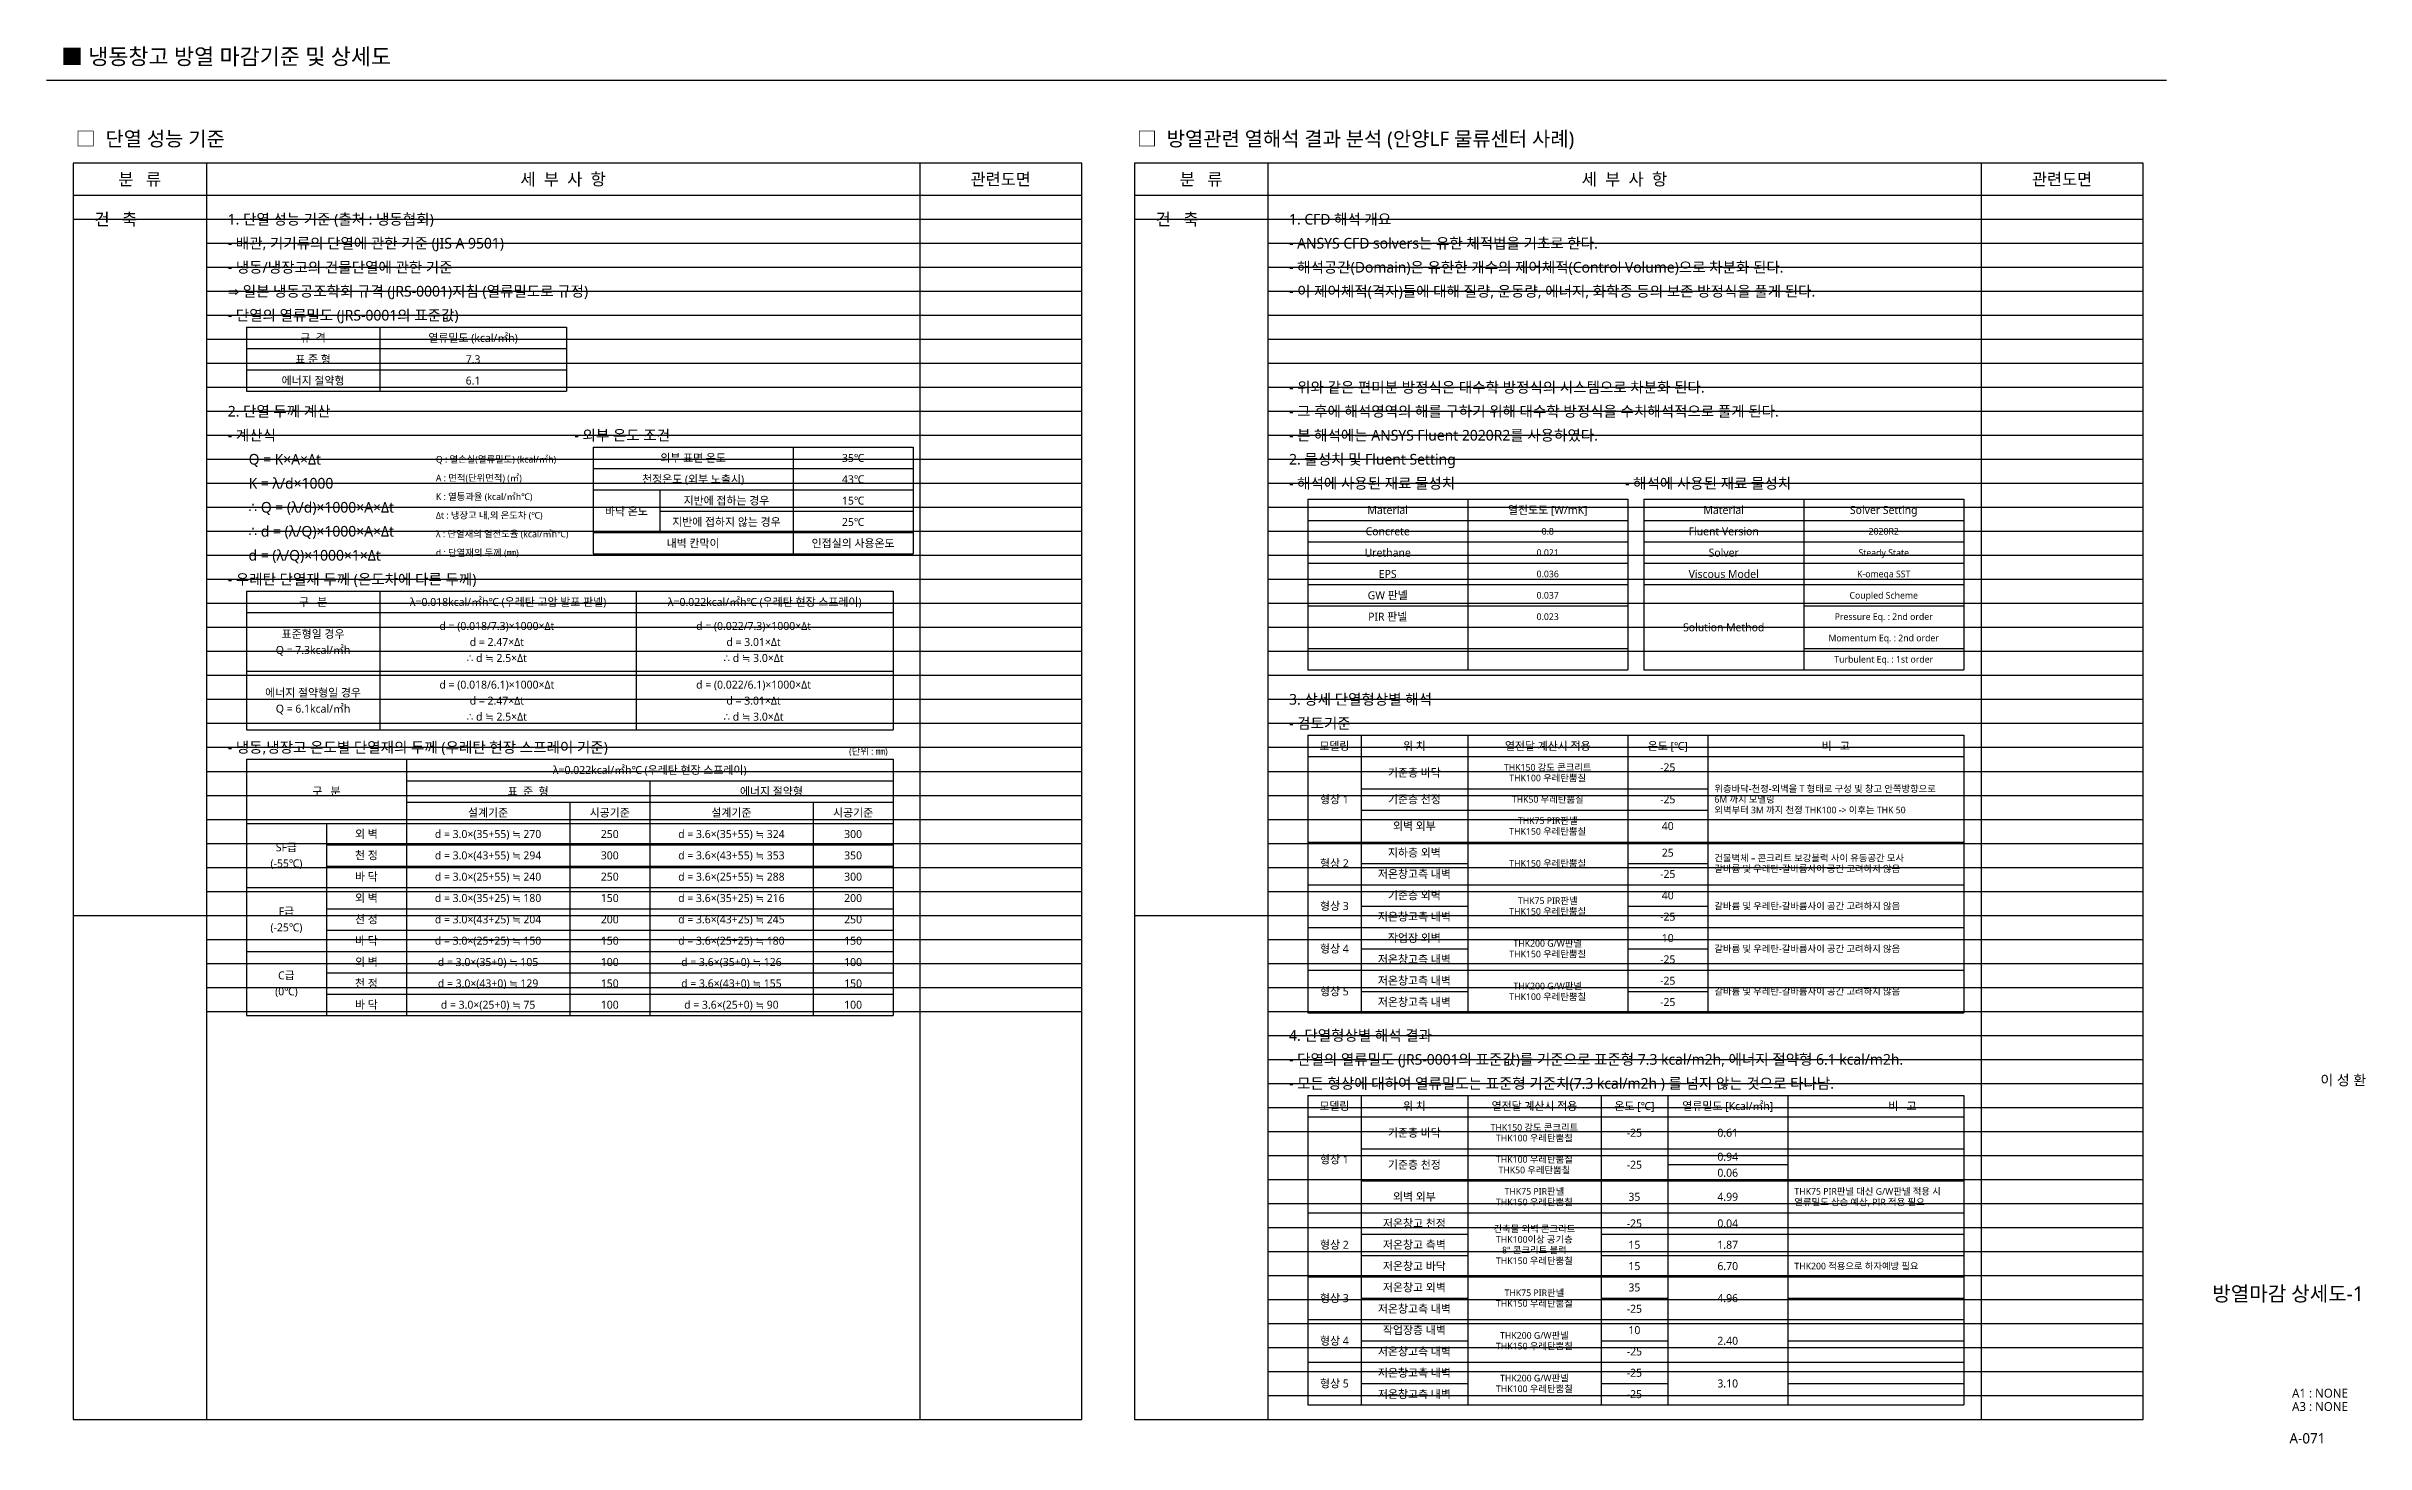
# Model space of a CAD drawing. Header units: millimetres. Extents: x 1008970 to 1091919, y 939088 to 948574.
# Drawn here: x 1008970 to 1024719, y 939088 to 948574 of the extents above; entities that cross this region are included whole.
import ezdxf
from ezdxf.enums import TextEntityAlignment as Align

# ---------------------------------------------------------------- set-up
doc = ezdxf.new("R2010")
doc.units = ezdxf.units.MM
doc.header["$LTSCALE"] = 5
doc.header["$MEASUREMENT"] = 0
doc.layers.get('0').update_dxf_attribs({"linetype": 'CONTINUOUS'})
doc.layers.get('Defpoints').update_dxf_attribs({"color": 153, "linetype": 'CONTINUOUS'})
doc.layers.add('5TXT', color=7, linetype='CONTINUOUS')
doc.layers.add('A-BORD-TEXT', color=3, linetype='CONTINUOUS', lineweight=25)
doc.styles.add('맑은고딕', font='malgun.ttf')
doc.styles.add('한글', font='malgun.ttf')

msp = doc.modelspace()

# ---------------------------------------------------------------- linework, layer by layer
msp.add_line((1023367.213, 948342.513), (1008970.333, 948342.513))
at = {"layer": '5TXT'}
for p, q in [((1010056.89, 947781.125), (1010056.89, 939251.651)), ((1014901.124, 947781.125), (1014901.124, 939251.651)), ((1017263.781, 947781.125), (1017263.781, 939251.651)), ((1022108.014, 947781.125), (1022108.014, 939251.651)), ((1009151.426, 947563.813), (1016000.842, 947563.813)), ((1016358.317, 947563.813), (1023207.732, 947563.813)), ((1010328.53, 946667.404), (1012501.647, 946667.404)), ((1010328.53, 946667.404), (1010328.53, 946232.781)), ((1011233.996, 946667.404), (1011233.996, 946232.781)), ((1012501.647, 946667.404), (1012501.647, 946232.781)), ((1010328.53, 946522.529), (1012501.647, 946522.529)), ((1010328.53, 946377.655), (1012501.647, 946377.655)), ((1010328.53, 946232.781), (1012501.647, 946232.781)), ((1012682.733, 945852.486), (1014855.85, 945852.486)), ((1012682.733, 945852.486), (1012682.733, 945128.115)), ((1014040.931, 945852.486), (1014040.931, 945128.115)), ((1014855.85, 945852.486), (1014855.85, 945128.115)), ((1012682.733, 945707.611), (1014855.85, 945707.611)), ((1012682.733, 945562.737), (1014855.85, 945562.737)), ((1013135.466, 945562.737), (1013135.466, 945272.989)), ((1013135.466, 945417.863), (1014855.85, 945417.863)), ((1017535.42, 945499.353), (1019708.538, 945499.353)), ((1017535.42, 945499.353), (1017535.42, 944340.36)), ((1018621.979, 945499.353), (1018621.979, 944340.36)), ((1019708.538, 945499.353), (1019708.538, 944340.36)), ((1019817.035, 945499.353), (1021990.153, 945499.353)), ((1019817.035, 945499.353), (1019817.035, 944340.36)), ((1020903.594, 945499.353), (1020903.594, 944340.36)), ((1021990.153, 945499.353), (1021990.153, 944340.36)), ((1012682.733, 945272.989), (1014855.85, 945272.989)), ((1017535.42, 945354.479), (1019708.538, 945354.479)), ((1019817.035, 945354.479), (1021990.153, 945354.479)), ((1012682.733, 945128.115), (1014855.85, 945128.115)), ((1017535.42, 945209.604), (1019708.538, 945209.604)), ((1019817.035, 945209.604), (1021990.153, 945209.604)), ((1017535.42, 945064.73), (1019708.538, 945064.73)), ((1019817.035, 945064.73), (1021990.153, 945064.73)), ((1010328.53, 944874.584), (1014720.031, 944874.584)), ((1010328.53, 944874.584), (1010328.53, 943932.902)), ((1011233.996, 944874.584), (1011233.996, 943932.902)), ((1012977.013, 943932.902), (1012977.013, 944874.584)), ((1014720.031, 944874.584), (1014720.031, 943932.902)), ((1017535.42, 944919.856), (1019708.538, 944919.856)), ((1019817.035, 944919.856), (1021990.153, 944919.856)), ((1010328.53, 944729.71), (1014720.031, 944729.71)), ((1017535.42, 944774.982), (1019708.538, 944774.982)), ((1017535.42, 944630.108), (1019708.538, 944630.108)), ((1020903.594, 944774.982), (1021990.153, 944774.982)), ((1020903.594, 944630.108), (1021990.153, 944630.108)), ((1017535.42, 944485.234), (1019708.538, 944485.234)), ((1020903.594, 944485.234), (1021990.153, 944485.234)), ((1010328.53, 944331.306), (1014720.031, 944331.306)), ((1017535.42, 944340.36), (1019708.538, 944340.36)), ((1019817.035, 944340.36), (1021990.153, 944340.36)), ((1010328.53, 943932.902), (1014720.031, 943932.902)), ((1017535.42, 943896.683), (1021990.153, 943896.683)), ((1017535.42, 943896.683), (1017535.42, 942013.319)), ((1017897.607, 943896.683), (1017897.607, 942013.319)), ((1018621.979, 943896.683), (1018621.979, 942013.319)), ((1019708.538, 943896.683), (1019708.538, 942013.319)), ((1020251.817, 943896.683), (1020251.817, 942013.319)), ((1021990.153, 943896.683), (1021990.153, 942013.319)), ((1010328.53, 943733.699), (1014720.031, 943733.699)), ((1010328.53, 943733.699), (1010328.53, 941995.207)), ((1011415.089, 943733.699), (1011415.089, 941995.207)), ((1014720.031, 943733.699), (1014720.031, 941995.207)), ((1017535.42, 943751.809), (1021990.153, 943751.809)), ((1011415.089, 943588.825), (1014720.031, 943588.825)), ((1013067.56, 943588.825), (1013067.56, 941995.207)), ((1017897.607, 943534.497), (1020251.817, 943534.497)), ((1011415.089, 943443.951), (1014720.031, 943443.951)), ((1012524.28, 943443.951), (1012524.28, 941995.207)), ((1014176.751, 943443.951), (1014176.751, 941995.207)), ((1017897.607, 943389.623), (1020251.817, 943389.623)), ((1010328.53, 943299.076), (1014720.031, 943299.076)), ((1010871.809, 943299.076), (1010871.809, 941995.207)), ((1010871.809, 943154.202), (1014720.031, 943154.202)), ((1017535.42, 943172.312), (1021990.153, 943172.312)), ((1010871.809, 943009.328), (1014720.031, 943009.328)), ((1017897.607, 943027.437), (1018621.979, 943027.437)), ((1019708.538, 943027.437), (1020251.817, 943027.437)), ((1010328.53, 942864.453), (1014720.031, 942864.453)), ((1017535.42, 942882.563), (1021990.153, 942882.563)), ((1017897.607, 942737.689), (1018621.979, 942737.689)), ((1019708.538, 942737.689), (1020251.817, 942737.689)), ((1010871.809, 942719.579), (1014720.031, 942719.579)), ((1010871.809, 942574.705), (1014720.031, 942574.705)), ((1017535.42, 942592.815), (1021990.153, 942592.815)), ((1010328.53, 942429.83), (1014720.031, 942429.83)), ((1017897.607, 942447.941), (1018621.979, 942447.941)), ((1019708.538, 942447.941), (1020251.817, 942447.941)), ((1010871.809, 942284.956), (1014720.031, 942284.956)), ((1017535.42, 942303.067), (1021990.153, 942303.067)), ((1010871.809, 942140.082), (1014720.031, 942140.082)), ((1017897.607, 942158.193), (1018621.979, 942158.193)), ((1019708.538, 942158.193), (1020251.817, 942158.193)), ((1010328.53, 941995.207), (1014720.031, 941995.207)), ((1017535.42, 942013.319), (1021990.153, 942013.319)), ((1017535.42, 941451.93), (1021990.153, 941451.93)), ((1017535.42, 941451.93), (1017535.42, 939351.255)), ((1017897.607, 941451.93), (1017897.607, 939351.255)), ((1018621.979, 941451.93), (1018621.979, 939351.255)), ((1019527.445, 941451.93), (1019527.445, 939351.255)), ((1019980.178, 941451.93), (1019980.178, 939351.255)), ((1020795.097, 941451.93), (1020795.097, 939351.255)), ((1021990.153, 941451.93), (1021990.153, 939351.255)), ((1017535.42, 941307.055), (1021990.153, 941307.055)), ((1017897.607, 941089.743), (1021990.153, 941089.743)), ((1017897.607, 940872.432), (1021990.153, 940872.432)), ((1020795.097, 940981.087), (1019980.178, 940981.087)), ((1017535.42, 940655.121), (1021990.153, 940655.121)), ((1017897.607, 940510.247), (1018621.979, 940510.247)), ((1019527.445, 940510.247), (1021990.153, 940510.247)), ((1017535.42, 940220.499), (1021990.153, 940220.499)), ((1017897.607, 940365.373), (1018621.979, 940365.373)), ((1019527.445, 940365.373), (1021990.153, 940365.373)), ((1017897.607, 940075.625), (1018621.979, 940075.625)), ((1019527.445, 940075.625), (1019980.178, 940075.625)), ((1020795.097, 940075.625), (1021990.153, 940075.625)), ((1017535.42, 939930.751), (1021990.153, 939930.751)), ((1017897.607, 939785.877), (1018621.979, 939785.877)), ((1019527.445, 939785.877), (1019980.178, 939785.877)), ((1020795.097, 939785.877), (1021990.153, 939785.877)), ((1017535.42, 939641.003), (1021990.153, 939641.003)), ((1017897.607, 939496.129), (1018621.979, 939496.129)), ((1019527.445, 939496.129), (1019980.178, 939496.129)), ((1020795.097, 939496.129), (1021990.153, 939496.129)), ((1017535.42, 939351.255), (1021990.153, 939351.255))]:
    msp.add_line(p, q, dxfattribs=at)
for points in [[(1009151.426, 939251.651), (1016000.842, 939251.651), (1016000.842, 947781.125), (1009151.426, 947781.125)], [(1016358.317, 939251.651), (1023207.732, 939251.651), (1023207.732, 947781.125), (1016358.317, 947781.125)]]:
    msp.add_lwpolyline(points, close=True, dxfattribs=at)
at = {"layer": 'Defpoints', "color": 139}
for p, q in [((1009151.426, 947400.83), (1016000.842, 947400.83)), ((1016358.317, 947400.83), (1023207.732, 947400.83)), ((1010056.89, 947237.846), (1016000.842, 947237.846)), ((1017263.781, 947237.846), (1023207.732, 947237.846)), ((1010056.89, 947074.862), (1016000.842, 947074.862)), ((1017263.781, 947074.862), (1023207.732, 947074.862)), ((1010056.89, 946911.879), (1016000.842, 946911.879)), ((1017263.781, 946911.879), (1023207.732, 946911.879)), ((1010056.89, 946748.895), (1016000.842, 946748.895)), ((1017263.781, 946748.895), (1023207.732, 946748.895)), ((1010056.89, 946585.912), (1016000.842, 946585.912)), ((1017263.781, 946585.912), (1023207.732, 946585.912)), ((1010056.89, 946422.928), (1016000.842, 946422.928)), ((1017263.781, 946422.928), (1023207.732, 946422.928)), ((1010056.89, 946259.945), (1016000.842, 946259.945)), ((1017263.781, 946259.945), (1023207.732, 946259.945)), ((1010056.89, 946096.961), (1016000.842, 946096.961)), ((1017263.781, 946096.961), (1023207.732, 946096.961)), ((1010056.89, 945933.977), (1016000.842, 945933.977)), ((1017263.781, 945933.977), (1023207.732, 945933.977)), ((1010056.89, 945770.994), (1016000.842, 945770.994)), ((1017263.781, 945770.994), (1023207.732, 945770.994)), ((1010056.89, 945608.01), (1016000.842, 945608.01)), ((1017263.781, 945608.01), (1023207.732, 945608.01)), ((1010056.89, 945445.027), (1016000.842, 945445.027)), ((1017263.781, 945445.027), (1023207.732, 945445.027)), ((1010056.89, 945282.043), (1016000.842, 945282.043)), ((1017263.781, 945282.043), (1023207.732, 945282.043)), ((1010056.89, 945119.06), (1016000.842, 945119.06)), ((1017263.781, 945119.06), (1023207.732, 945119.06)), ((1010056.89, 944956.076), (1016000.842, 944956.076)), ((1017263.781, 944956.076), (1023207.732, 944956.076)), ((1010056.89, 944793.093), (1016000.842, 944793.093)), ((1017263.781, 944793.093), (1023207.732, 944793.093)), ((1010056.89, 944630.109), (1016000.842, 944630.109)), ((1017263.781, 944630.109), (1023207.732, 944630.109)), ((1010056.89, 944467.125), (1016000.842, 944467.125)), ((1017263.781, 944467.125), (1023207.732, 944467.125)), ((1010056.89, 944304.142), (1016000.842, 944304.142)), ((1017263.781, 944304.142), (1023207.732, 944304.142)), ((1010056.89, 944141.158), (1016000.842, 944141.158)), ((1017263.781, 944141.158), (1023207.732, 944141.158)), ((1010056.89, 943978.175), (1016000.842, 943978.175)), ((1017263.781, 943978.175), (1023207.732, 943978.175)), ((1010056.89, 943815.191), (1016000.842, 943815.191)), ((1017263.781, 943815.191), (1023207.732, 943815.191)), ((1010056.89, 943652.208), (1016000.842, 943652.208)), ((1017263.781, 943652.208), (1023207.732, 943652.208)), ((1010056.89, 943489.224), (1016000.842, 943489.224)), ((1017263.781, 943489.224), (1023207.732, 943489.224)), ((1010056.89, 943326.24), (1016000.842, 943326.24)), ((1017263.781, 943326.24), (1023207.732, 943326.24)), ((1010056.89, 943163.257), (1016000.842, 943163.257)), ((1017263.781, 943163.257), (1023207.732, 943163.257)), ((1010056.89, 943000.273), (1016000.842, 943000.273)), ((1017263.781, 943000.273), (1023207.732, 943000.273)), ((1010056.89, 942837.29), (1016000.842, 942837.29)), ((1017263.781, 942837.29), (1023207.732, 942837.29)), ((1009151.426, 942674.306), (1016000.842, 942674.306)), ((1016358.317, 942674.306), (1023207.732, 942674.306)), ((1010056.89, 942511.323), (1016000.842, 942511.323)), ((1017263.781, 942511.323), (1023207.732, 942511.323)), ((1010056.89, 942348.339), (1016000.842, 942348.339)), ((1017263.781, 942348.339), (1023207.732, 942348.339)), ((1010056.89, 942185.355), (1016000.842, 942185.355)), ((1017263.781, 942185.355), (1023207.732, 942185.355)), ((1010056.89, 942022.372), (1016000.842, 942022.372)), ((1017263.781, 942022.372), (1023207.732, 942022.372)), ((1017263.781, 941859.388), (1023207.732, 941859.388)), ((1017263.781, 941696.405), (1023207.732, 941696.405)), ((1017263.781, 941533.421), (1023207.732, 941533.421)), ((1017263.781, 941370.438), (1023207.732, 941370.438)), ((1017263.781, 941207.454), (1023207.732, 941207.454)), ((1017263.781, 941044.47), (1023207.732, 941044.47)), ((1017263.781, 940881.487), (1023207.732, 940881.487)), ((1017263.781, 940718.503), (1023207.732, 940718.503)), ((1017263.781, 940555.52), (1023207.732, 940555.52)), ((1017263.781, 940392.536), (1023207.732, 940392.536)), ((1017263.781, 940229.553), (1023207.732, 940229.553)), ((1017263.781, 940066.569), (1023207.732, 940066.569)), ((1017263.781, 939903.586), (1023207.732, 939903.586)), ((1017263.781, 939740.602), (1023207.732, 939740.602)), ((1017263.781, 939577.618), (1023207.732, 939577.618)), ((1017263.781, 939414.635), (1023207.732, 939414.635))]:
    msp.add_line(p, q, dxfattribs=at)

# ---------------------------------------------------------------- texts
at = {"style": '한글'}
for s, height, p in [('■ 냉동창고 방열 마감기준 및 상세도', 108.6557, (1009069.934, 948505.496)), ('□  단열 성능 기준', 98.77792, (1009169.577, 947947.04)), ('□  방열관련 열해석 결과 분석 (안양LF 물류센터 사례)', 98.77792, (1016376.468, 947947.04))]:
    msp.add_text(s, height=height, dxfattribs=at).set_placement(p, align=Align.MIDDLE_LEFT)
at = {"color": 7, "style": '한글'}
for s, height, p in [('분   류', 82.3149, (1009604.158, 947672.469)), ('세  부  사  항', 82.3149, (1012479.007, 947672.469)), ('관련도면', 81.4918, (1015450.983, 947672.469)), ('분   류', 82.3149, (1016811.049, 947672.469)), ('세  부  사  항', 82.3149, (1019685.897, 947672.469)), ('관련도면', 81.4918, (1022657.873, 947672.469)), ('규  격', 54.3279, (1010781.263, 946594.966)), ('열류밀도 (kcal/㎡h)', 54.32794, (1011867.822, 946594.966)), ('표 준 형', 54.3279, (1010781.263, 946450.092)), ('7.3', 54.3279, (1011867.822, 946450.092)), ('에너지 절약형', 54.3279, (1010781.263, 946305.218)), ('6.1', 54.3279, (1011867.822, 946305.218)), ('외부 표면 온도', 54.3279, (1013361.832, 945780.049)), ('35℃', 54.3279, (1014448.391, 945780.048)), ('천정온도 (외부 노출시)', 54.32794, (1013361.832, 945635.174)), ('43℃', 54.3279, (1014448.391, 945635.174)), ('바닥 온도', 54.3279, (1012909.099, 945417.863)), ('지반에 접하는 경우', 54.3279, (1013588.198, 945490.3)), ('15℃', 54.3279, (1014448.391, 945490.3)), ('Material', 54.3279, (1018078.7, 945426.916)), ('열전도도 [W/mK]', 54.32794, (1019165.258, 945426.916)), ('Material', 54.3279, (1020360.315, 945426.916)), ('Solver Setting', 54.32794, (1021446.874, 945426.916)), ('지반에 접하지 않는 경우', 54.32794, (1013588.198, 945345.426)), ('25℃', 54.3279, (1014448.391, 945345.426)), ('Concrete', 54.3279, (1018078.7, 945282.042)), ('0.8', 45.2733, (1019165.258, 945282.042)), ('Fluent Version', 54.32794, (1020360.315, 945282.042)), ('2020R2', 45.2733, (1021446.874, 945282.042)), ('내벽 칸막이', 54.3279, (1013361.832, 945200.552)), ('인접실의 사용온도', 54.3279, (1014448.391, 945200.552)), ('Urethane', 54.3279, (1018078.7, 945137.167)), ('0.021', 45.2733, (1019165.258, 945137.168)), ('Solver', 54.3279, (1020360.315, 945137.167)), ('Steady State', 45.27328, (1021446.874, 945137.168)), ('EPS', 54.3279, (1018078.7, 944992.293)), ('0.036', 45.2733, (1019165.258, 944992.294)), ('Viscous Model', 54.32794, (1020360.315, 944992.293)), ('K-omega SST', 45.27328, (1021446.874, 944992.294)), ('구   분', 54.3279, (1010781.263, 944802.147)), ('λ=0.018kcal/㎡h℃ (우레탄 고압 발포 판넬)', 54.32794, (1012105.504, 944802.147)), ('λ=0.022kcal/㎡h℃ (우레탄 현장 스프레이)', 54.32794, (1013848.522, 944802.147)), ('GW 판넬', 54.3279, (1018078.7, 944847.42)), ('0.037', 45.2733, (1019165.258, 944847.42)), ('Coupled Scheme', 45.27328, (1021446.874, 944847.42)), ('표준형일 경우', 54.3279, (1010781.263, 944584.836)), ('d = (0.018/7.3)×1000×Δt', 54.32794, (1012029.475, 944639.163)), ('d = (0.022/7.3)×1000×Δt', 54.32794, (1013772.493, 944639.163)), ('PIR 판넬', 54.3279, (1018078.7, 944702.546)), ('0.023', 45.2733, (1019165.258, 944702.546)), ('Solution Method', 54.32794, (1020360.315, 944630.108)), ('Pressure Eq. : 2nd order', 45.27328, (1021446.874, 944702.546)), ('Q = 7.3kcal/㎡h', 54.32794, (1010781.263, 944476.18)), ('d = 2.47×Δt', 54.32794, (1012029.475, 944530.508)), ('d = 3.01×Δt', 54.32794, (1013772.493, 944530.508)), ('Momentum Eq. : 2nd order', 45.27328, (1021446.874, 944557.672)), ('∴ d ≒ 2.5×Δt', 54.32794, (1012029.475, 944421.852)), ('∴ d ≒ 3.0×Δt', 54.32794, (1013772.493, 944421.852)), ('Turbulent Eq. : 1st order', 45.27328, (1021446.874, 944412.798)), ('에너지 절약형일 경우', 54.32794, (1010781.263, 944186.431)), ('d = (0.018/6.1)×1000×Δt', 54.32794, (1012029.475, 944240.759)), ('d = 2.47×Δt', 54.32794, (1012029.475, 944132.103)), ('d = (0.022/6.1)×1000×Δt', 54.32794, (1013772.493, 944240.759)), ('d = 3.01×Δt', 54.32794, (1013772.493, 944132.103)), ('Q = 6.1kcal/㎡h', 54.32794, (1010781.263, 944077.776)), ('∴ d ≒ 2.5×Δt', 54.32794, (1012029.475, 944023.448)), ('∴ d ≒ 3.0×Δt', 54.32794, (1013772.493, 944023.448)), ('모델링', 54.3279, (1017716.513, 943824.246)), ('위 치', 54.3279, (1018259.793, 943824.246)), ('열전달 계산시 적용', 54.3279, (1019165.258, 943824.246)), ('온도 [℃]', 54.3279, (1019980.178, 943824.246)), ('비   고', 54.3279, (1021120.985, 943824.246)), ('λ=0.022kcal/㎡h℃ (우레탄 현장 스프레이)', 54.32794, (1013067.56, 943661.262)), ('기준층 바닥', 54.3279, (1018259.793, 943643.153)), ('THK150 강도 콘크리트', 45.27328, (1019165.258, 943679.372)), ('-25', 54.3279, (1019980.178, 943679.371)), ('구   분', 54.3279, (1010871.809, 943516.388)), ('표  준  형', 54.3279, (1012241.324, 943516.388)), ('에너지 절약형', 54.3279, (1013893.795, 943516.388)), ('THK100 우레탄뿜칠', 45.27328, (1019165.258, 943606.934)), ('설계기준', 54.3279, (1011969.684, 943371.514)), ('시공기준', 54.3279, (1012795.92, 943371.514)), ('설계기준', 54.3279, (1013622.155, 943371.514)), ('시공기준', 54.3279, (1014448.391, 943371.514)), ('형상 1', 54.3279, (1017716.513, 943462.06)), ('기준층 천정', 54.3279, (1018259.793, 943462.06)), ('THK50 우레탄뿜칠', 45.27328, (1019165.258, 943462.06)), ('-25', 54.3279, (1019980.178, 943462.06)), ('외 벽', 54.3279, (1011143.449, 943226.639)), ('d = 3.0×(35+55) ≒ 270', 54.32794, (1011969.686, 943226.639)), ('250', 54.3279, (1012795.92, 943226.639)), ('d = 3.6×(35+55) ≒ 324', 54.32794, (1013622.155, 943226.639)), ('300', 54.3279, (1014448.391, 943226.639)), ('외벽 외부', 54.3279, (1018259.793, 943280.967)), ('THK150 우레탄뿜칠', 45.27328, (1019165.258, 943244.749)), ('THK75 PIR판넬', 45.27328, (1019165.258, 943317.186)), ('40', 54.3279, (1019980.178, 943280.967)), ('(-55℃)', 54.3279, (1010600.17, 943027.437)), ('SF급', 54.3279, (1010600.17, 943136.093)), ('천 정', 54.3279, (1011143.449, 943081.765)), ('d = 3.0×(43+55) ≒ 294', 54.32794, (1011969.686, 943081.765)), ('300', 54.3279, (1012795.92, 943081.765)), ('d = 3.6×(43+55) ≒ 353', 54.32794, (1013622.155, 943081.765)), ('350', 54.3279, (1014448.391, 943081.765)), ('형상 2', 54.3279, (1017716.513, 943027.437)), ('지하층 외벽', 54.3279, (1018259.793, 943099.875)), ('THK150 우레탄뿜칠', 45.27328, (1019165.258, 943027.437)), ('25', 54.3279, (1019980.178, 943099.874)), ('바 닥', 54.3279, (1011143.449, 942936.891)), ('d = 3.0×(25+55) ≒ 240', 54.32794, (1011969.686, 942936.891)), ('250', 54.3279, (1012795.92, 942936.891)), ('d = 3.6×(25+55) ≒ 288', 54.32794, (1013622.155, 942936.891)), ('300', 54.3279, (1014448.391, 942936.891)), ('저온창고측 내벽', 54.3279, (1018259.793, 942955.001)), ('-25', 54.3279, (1019980.178, 942955)), ('F급', 54.3279, (1010600.17, 942701.47)), ('외 벽', 54.3279, (1011143.449, 942792.016)), ('d = 3.0×(35+25) ≒ 180', 54.32794, (1011969.686, 942792.016)), ('150', 54.3279, (1012795.92, 942792.016)), ('d = 3.6×(35+25) ≒ 216', 54.32794, (1013622.155, 942792.016)), ('200', 54.3279, (1014448.391, 942792.016)), ('형상 3', 54.3279, (1017716.513, 942737.689)), ('기준층 외벽', 54.3279, (1018259.793, 942810.127)), ('THK150 우레탄뿜칠', 45.27328, (1019165.258, 942701.471)), ('THK75 PIR판넬', 45.27328, (1019165.258, 942773.908)), ('40', 54.3279, (1019980.178, 942810.126)), ('(-25℃)', 54.3279, (1010600.17, 942592.814)), ('천 정', 54.3279, (1011143.449, 942647.142)), ('d = 3.0×(43+25) ≒ 204', 54.32794, (1011969.686, 942647.142)), ('200', 54.3279, (1012795.92, 942647.142)), ('d = 3.6×(43+25) ≒ 245', 54.32794, (1013622.155, 942647.142)), ('250', 54.3279, (1014448.391, 942647.142)), ('저온창고측 내벽', 54.3279, (1018259.793, 942665.253)), ('-25', 54.3279, (1019980.178, 942665.252)), ('바 닥', 54.3279, (1011143.449, 942502.268)), ('d = 3.0×(25+25) ≒ 150', 54.32794, (1011969.686, 942502.268)), ('150', 54.3279, (1012795.92, 942502.268)), ('d = 3.6×(25+25) ≒ 180', 54.32794, (1013622.155, 942502.268)), ('150', 54.3279, (1014448.391, 942502.268)), ('형상 4', 54.3279, (1017716.513, 942447.941)), ('작업장 외벽', 54.3279, (1018259.793, 942520.379)), ('THK150 우레탄뿜칠', 45.27328, (1019165.258, 942411.723)), ('THK200 G/W판넬', 45.27328, (1019165.258, 942484.16)), ('10', 54.3279, (1019980.178, 942520.378)), ('C급', 54.3279, (1010600.17, 942266.847)), ('외 벽', 54.3279, (1011143.449, 942357.393)), ('d = 3.0×(35+0) ≒ 105', 54.32794, (1011969.686, 942357.393)), ('100', 54.3279, (1012795.92, 942357.393)), ('d = 3.6×(35+0) ≒ 126', 54.32794, (1013622.155, 942357.393)), ('100', 54.3279, (1014448.391, 942357.393)), ('저온창고측 내벽', 54.3279, (1018259.793, 942375.505)), ('저온창고측 내벽', 54.3279, (1018259.793, 942230.631)), ('-25', 54.3279, (1019980.178, 942375.504)), ('-25', 54.3279, (1019980.178, 942230.63)), ('(0℃)', 54.3279, (1010600.17, 942158.191)), ('천 정', 54.3279, (1011143.449, 942212.519)), ('바 닥', 54.3279, (1011143.449, 942067.645)), ('d = 3.0×(43+0) ≒ 129', 54.32794, (1011969.686, 942212.519)), ('150', 54.3279, (1012795.92, 942212.519)), ('d = 3.6×(43+0) ≒ 155', 54.32794, (1013622.155, 942212.519)), ('150', 54.3279, (1014448.391, 942212.519)), ('형상 5', 54.3279, (1017716.513, 942158.193)), ('저온창고측 내벽', 54.3279, (1018259.793, 942085.757)), ('THK100 우레탄뿜칠', 45.27328, (1019165.258, 942121.975)), ('THK200 G/W판넬', 45.27328, (1019165.258, 942194.412)), ('-25', 54.3279, (1019980.178, 942085.756)), ('d = 3.0×(25+0) ≒ 75', 54.32794, (1011969.686, 942067.645)), ('100', 54.3279, (1012795.92, 942067.645)), ('d = 3.6×(25+0) ≒ 90', 54.32794, (1013622.155, 942067.645)), ('100', 54.3279, (1014448.391, 942067.645)), ('모델링', 54.3279, (1017716.513, 941379.492)), ('위 치', 54.3279, (1018259.793, 941379.492)), ('열전달 계산시 적용', 54.3279, (1019074.712, 941379.492)), ('온도 [℃]', 54.3279, (1019753.811, 941379.492)), ('열류밀도 [Kcal/㎡h]', 54.32794, (1020387.637, 941379.492)), ('비   고', 54.3279, (1021573.718, 941379.492)), ('기준층 바닥', 54.3279, (1018259.793, 941198.399)), ('THK150 강도 콘크리트', 45.27328, (1019074.712, 941234.618)), ('THK100 우레탄뿜칠', 45.27328, (1019074.712, 941162.181)), ('-25', 54.3279, (1019753.811, 941198.399)), ('0.61', 54.3279, (1020387.637, 941198.399)), ('형상 1', 54.3279, (1017716.513, 941017.306)), ('기준층 천정', 54.3279, (1018259.793, 940981.088)), ('THK100 우레탄뿜칠', 45.27328, (1019074.712, 941017.307)), ('-25', 54.3279, (1019753.811, 940981.087)), ('0.94', 54.3279, (1020387.637, 941035.415)), ('THK50 우레탄뿜칠', 45.27328, (1019074.712, 940944.869)), ('0.06', 54.3279, (1020387.637, 940926.759)), ('외벽 외부', 54.3279, (1018259.793, 940763.776)), ('THK150 우레탄뿜칠', 45.27328, (1019074.712, 940727.558)), ('THK75 PIR판넬', 45.27328, (1019074.712, 940799.995)), ('35', 54.3279, (1019753.811, 940763.776)), ('4.99', 54.3279, (1020387.637, 940763.776)), ('저온창고 천정', 54.3279, (1018259.793, 940582.684)), ('건축물 외벽 콘크리트', 45.27328, (1019074.712, 940546.465)), ('-25', 54.3279, (1019753.811, 940582.684)), ('0.04', 54.3279, (1020387.637, 940582.684)), ('형상 2', 54.3279, (1017716.513, 940437.81)), ('저온창고 측벽', 54.3279, (1018259.793, 940437.81)), ('THK100이상 공기층', 45.27328, (1019074.712, 940474.028)), ('8" 콘크리트 블럭', 45.2733, (1019074.712, 940401.591)), ('15', 54.3279, (1019753.811, 940437.81)), ('1.87', 54.3279, (1020387.637, 940437.81)), ('저온창고 바닥', 54.3279, (1018259.793, 940292.936)), ('THK150 우레탄뿜칠', 45.27328, (1019074.712, 940329.154)), ('15', 54.3279, (1019753.811, 940292.936)), ('6.70', 54.3279, (1020387.637, 940292.936)), ('형상 3', 54.3279, (1017716.513, 940075.625)), ('저온창고 외벽', 54.3279, (1018259.793, 940148.062)), ('THK150 우레탄뿜칠', 45.27328, (1019074.712, 940039.406)), ('THK75 PIR판넬', 45.27328, (1019074.712, 940111.843)), ('35', 54.3279, (1019753.811, 940148.062)), ('4.96', 54.3279, (1020387.637, 940075.625)), ('저온창고측 내벽', 54.3279, (1018259.793, 940003.188)), ('-25', 54.3279, (1019753.811, 940003.187)), ('형상 4', 54.3279, (1017716.513, 939785.877)), ('저온창고측 내벽', 54.3279, (1018259.793, 939713.44)), ('작업장층 내벽', 54.3279, (1018259.793, 939858.314)), ('THK150 우레탄뿜칠', 45.27328, (1019074.712, 939749.658)), ('THK200 G/W판넬', 45.27328, (1019074.712, 939822.095)), ('-25', 54.3279, (1019753.811, 939713.439)), ('10', 54.3279, (1019753.811, 939858.313)), ('2.40', 54.3279, (1020387.637, 939785.877)), ('저온창고측 내벽', 54.3279, (1018259.793, 939568.566)), ('-25', 54.3279, (1019753.811, 939568.565)), ('형상 5', 54.3279, (1017716.513, 939496.129)), ('저온창고측 내벽', 54.3279, (1018259.793, 939423.692)), ('THK100 우레탄뿜칠', 45.27328, (1019074.712, 939459.91)), ('THK200 G/W판넬', 45.27328, (1019074.712, 939532.347)), ('-25', 54.3279, (1019753.811, 939423.691)), ('3.10', 54.3279, (1020387.637, 939496.129))]:
    msp.add_text(s, height=height, dxfattribs=at).set_placement(p, align=Align.MIDDLE_CENTER)
for s, height, p in [('건   축', 82.3149, (1009296.301, 947400.83)), ('1. 단열 성능 기준 (출처 : 냉동협회)', 72.43725, (1010201.765, 947400.83)), ('건   축', 82.3149, (1016503.191, 947400.83)), ('1. CFD 해석 개요', 72.43725, (1017408.655, 947400.83)), ('- 배관, 기기류의 단열에 관한 기준 (JIS A 9501)', 72.43725, (1010201.765, 947237.846)), ('- ANSYS CFD solvers는 유한 체적법을 기초로 한다.', 72.43725, (1017408.655, 947237.846)), ('- 냉동/냉장고의 건물단열에 관한 기준', 72.43725, (1010201.765, 947074.862)), ('- 해석공간(Domain)은 유한한 개수의 제어체적(Control Volume)으로 차분화 된다.', 72.43725, (1017408.655, 947074.862)), ('⇒ 일본 냉동공조학회 규격 (JRS-0001)지침 (열류밀도로 규정)', 72.43725, (1010201.765, 946911.879)), ('- 이 제어체적(격자)들에 대해 질량, 운동량, 에너지, 화학종 등의 보존 방정식을 풀게 된다.', 72.43725, (1017408.655, 946911.879)), ('- 단열의 열류밀도 (JRS-0001의 표준값)', 72.43725, (1010201.765, 946748.895)), ('- 위와 같은 편미분 방정식은 대수학 방정식의 시스템으로 차분화 된다.', 72.43725, (1017408.655, 946259.945)), ('2. 단열 두께 계산', 72.43725, (1010201.765, 946096.961)), ('- 그 후에 해석영역의 해를 구하기 위해 대수학 방정식을 수치해석적으로 풀게 된다.', 72.43725, (1017408.655, 946096.961)), ('- 계산식', 72.4373, (1010201.765, 945933.977)), ('- 외부 온도 조건', 72.4373, (1012555.968, 945933.977)), ('- 본 해석에는 ANSYS Fluent 2020R2를 사용하였다.', 72.43725, (1017408.655, 945933.977)), ('Q = K×A×Δt', 72.4373, (1010343.518, 945770.994)), ('Q : 열손실(열류밀도) (kcal/㎡h)', 45.27328, (1011615.301, 945770.994)), ('2. 물성치 및 Fluent Setting', 72.43725, (1017408.655, 945770.994)), ('K = λ/d×1000', 72.43725, (1010343.518, 945608.01)), ('A : 면적(단위면적) (㎡)', 45.27328, (1011615.301, 945644.229)), ('- 해석에 사용된 재료 물성치', 72.43725, (1017408.655, 945608.01)), ('- 해석에 사용된 재료 물성치', 72.43725, (1019690.27, 945608.01)), ('∴ Q = (λ/d)×1000×A×Δt', 72.43725, (1010343.518, 945445.027)), ('Δt : 냉장고 내,외 온도차 (℃)', 45.27328, (1011615.301, 945390.699)), ('K : 열통과율 (kcal/㎡h℃)', 45.27328, (1011615.301, 945517.464)), ('∴ d = (λ/Q)×1000×A×Δt', 72.43725, (1010343.518, 945282.043)), ('λ : 단열재의 열전도율 (kcal/㎡h℃)', 45.27328, (1011615.301, 945263.934)), ('d = (λ/Q)×1000×1×Δt', 72.43725, (1010343.518, 945119.06)), ('d : 단열재의 두께 (㎜)', 45.27328, (1011615.301, 945137.169)), ('- 우레탄 단열재 두께 (온도차에 다른 두께)', 72.43725, (1010201.765, 944956.076)), ('3. 상세 단열형상별 해석', 72.43725, (1017408.655, 944141.158)), ('- 검토기준', 72.4373, (1017408.655, 943978.175)), ('- 냉동,냉장고 온도별 단열재의 두께 (우레탄 현장 스프레이 기준)', 72.43725, (1010201.765, 943815.191)), ('(단위 : ㎜)', 45.2733, (1014421.23, 943788.211)), ('위층바닥-천정-외벽을 T 형태로 구성 및 창고 안쪽방향으로', 45.27328, (1020297.091, 943534.497)), ('6M 까지 모델링', 45.2733, (1020297.091, 943462.06)), ('외벽부터 3M 까지 천정 THK100 -> 이후는 THK 50', 45.27328, (1020297.091, 943389.622)), ('건물벽체 – 콘크리트 보강블럭 사이 유동공간 모사', 45.27328, (1020297.091, 943063.656)), ('갈바륨 및 우레탄-갈바륨사이 공간 고려하지 않음', 45.27328, (1020297.091, 942991.219)), ('갈바륨 및 우레탄-갈바륨사이 공간 고려하지 않음', 45.27328, (1020297.091, 942737.689)), ('갈바륨 및 우레탄-갈바륨사이 공간 고려하지 않음', 45.27328, (1020297.091, 942447.941)), ('갈바륨 및 우레탄-갈바륨사이 공간 고려하지 않음', 45.27328, (1020297.091, 942158.193)), ('4. 단열형상별 해석 결과', 72.43725, (1017408.655, 941859.388)), ('- 단열의 열류밀도 (JRS-0001의 표준값)를 기준으로 표준형 7.3 kcal/m2h, 에너지 절약형 6.1 kcal/m2h.', 72.43725, (1017408.655, 941696.405)), ('- 모든 형상에 대하여 열류밀도는 표준형 기준치(7.3 kcal/m2h ) 를 넘지 않는 것으로 타나남.', 72.43725, (1017408.655, 941533.421)), ('THK75 PIR판넬 대신 G/W판넬 적용 시', 45.27328, (1020840.37, 940799.995)), ('열류밀도 상승 예상, PIR 적용 필요', 45.27328, (1020840.37, 940727.558)), ('THK200 적용으로 하자예방 필요', 45.27328, (1020840.37, 940292.936))]:
    msp.add_text(s, height=height, dxfattribs=at).set_placement(p, align=Align.MIDDLE_LEFT)
at = {"layer": 'A-BORD-TEXT', "style": '맑은고딕'}
for s, height, p in [('이 성 환', 70, (1024722.755, 941520.648)), ('A1 : NONE', 60, (1024599.228, 939400.098)), ('A3 : NONE', 60, (1024599.228, 939309.4)), ('A-071', 70, (1024446.133, 939088.673))]:
    msp.add_text(s, height=height, dxfattribs=at).set_placement(p, align=Align.RIGHT)
msp.add_text('방열마감 상세도-1', height=100, dxfattribs=at).set_placement((1024192.545, 940105.222), align=Align.MIDDLE_CENTER)

doc.saveas('drawing.dxf')
